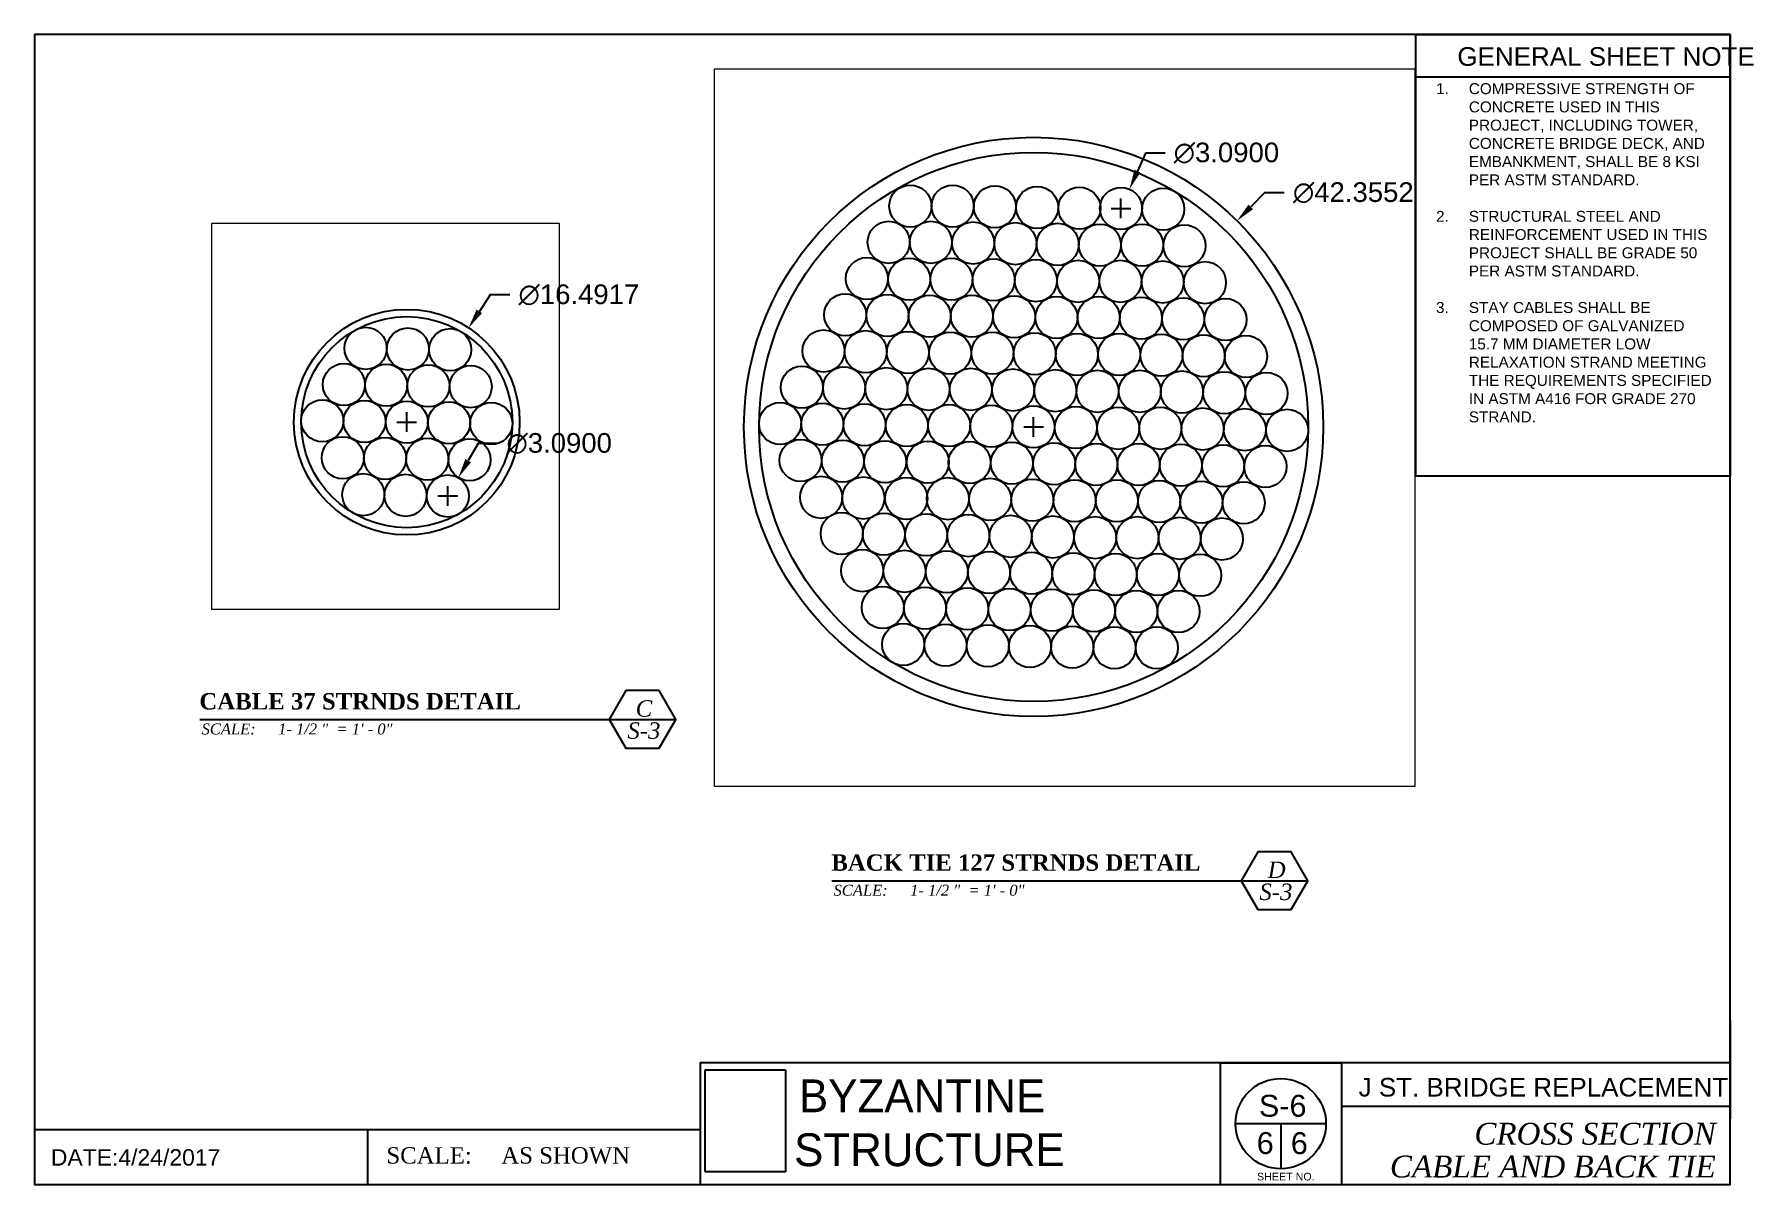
# Paper-space layout 'S-6 Cable Cross Section' of a CAD drawing. Header units: inches. Extents: x 0 to 15.7, y 0 to 10.5.
# The model-space entities are those that its viewports show. They can reach past a viewport. Long polylines and large blocks are cut down to what shows.
import ezdxf
from ezdxf.enums import TextEntityAlignment as Align

# ---------------------------------------------------------------- set-up
doc = ezdxf.new("R2010")
doc.units = ezdxf.units.IN
doc.header["$MEASUREMENT"] = 0
doc.header["$XCLIPFRAME"] = 2
doc.linetypes.add('ACAD_ISO03W100', pattern=[30, 12, -18])
doc.styles.add('Annotative', font='arial.ttf')
doc.styles.add('Bridge 122L', font='times.ttf')
doc.styles.get("Standard").update_dxf_attribs({"font": 'arial.ttf'})
doc.styles.add('style1', font='timesi.ttf')
doc.dimstyles.get("Standard").update_dxf_attribs({"dimtxt": 0.18, "dimasz": 0.18, "dimexe": 0.18, "dimexo": 0.0625, "dimgap": 0.09, "dimtad": 0, "dimtih": 1, "dimtoh": 1, "dimdec": 4, "dimzin": 0, "dimdsep": 46, "dimtxsty": 'Standard', "dimcen": 0.09, "dimadec": 0, "dimazin": 0, "dimtfac": 1, "dimtdec": 4, "dimtofl": 0, "dimtmove": 0, "dimatfit": 3, "dimfxl": 1, "dimtolj": 1, "dimtzin": 0, "dimarcsym": 0})
picture_1 = doc.add_image_def('image1.jpg', size_in_pixel=(215, 288))

# ---------------------------------------------------------------- blocks, each defined once
blk = doc.blocks.new('Sheet Number')
for p, q in [((11.806, 0.557), (10.98, 0.557)), ((11.393, 0.557), (11.393, 0.144))]:
    blk.add_line(p, q)
blk.add_circle((11.393, 0.557), 0.413)
for tag, p in [('S-1', (11.411, 0.721)), ('1', (11.251, 0.38))]:
    blk.add_attdef(tag, text='', height=0.2).set_placement(p, align=Align.MIDDLE)
at = {"style": 'Annotative'}
blk.add_attdef('6', text='', height=0.2, dxfattribs=at).set_placement((11.563, 0.379), align=Align.MIDDLE)
blk = doc.blocks.new('*D13')
at = {"color": 0, "lineweight": -2, "transparency": 16777216}
for p, q in [((4.059, 6.779), (3.969, 6.623)), ((4.239, 6.779), (4.059, 6.779)), ((3.693, 6.3), (3.873, 6.3)), ((3.783, 6.21), (3.783, 6.39))]:
    blk.add_line(p, q, dxfattribs=at)
at = {"color": 0, "transparency": 16777216}
blk.add_solid([(3.943, 6.638), (3.995, 6.608), (3.879, 6.467)], dxfattribs=at)
at = {"layer": 'Defpoints', "color": 0, "transparency": 16777216}
for p in [(3.879, 6.467), (3.686, 6.132)]:
    blk.add_point(p, dxfattribs=at)
at = {"color": 0, "transparency": 16777216, "insert": (4.801, 6.779), "char_height": 0.18, "attachment_point": 5}
blk.add_mtext('\\A1;∅3.0900', dxfattribs=at)
blk = doc.blocks.new('*D14')
at = {"color": 0, "lineweight": -2, "transparency": 16777216}
for p, q in [((4.17, 8.138), (4.071, 7.987)), ((4.35, 8.138), (4.17, 8.138)), ((3.317, 6.975), (3.497, 6.975)), ((3.407, 6.885), (3.407, 7.065))]:
    blk.add_line(p, q, dxfattribs=at)
at = {"color": 0, "transparency": 16777216}
blk.add_solid([(4.046, 8.004), (4.096, 7.971), (3.972, 7.837)], dxfattribs=at)
at = {"layer": 'Defpoints', "color": 0, "transparency": 16777216}
for p in [(3.972, 7.837), (2.842, 6.113)]:
    blk.add_point(p, dxfattribs=at)
at = {"color": 0, "transparency": 16777216, "insert": (4.981, 8.138), "char_height": 0.18, "attachment_point": 5}
blk.add_mtext('\\A1;∅16.4917', dxfattribs=at)
blk = doc.blocks.new('*D15')
at = {"color": 0, "lineweight": -2, "transparency": 16777216}
for p, q in [((10.159, 9.435), (10.087, 9.27)), ((10.339, 9.435), (10.159, 9.435)), ((9.936, 8.839), (9.936, 9.019)), ((9.846, 8.929), (10.026, 8.929))]:
    blk.add_line(p, q, dxfattribs=at)
at = {"color": 0, "transparency": 16777216}
blk.add_solid([(10.059, 9.282), (10.114, 9.258), (10.014, 9.105)], dxfattribs=at)
at = {"layer": 'Defpoints', "color": 0, "transparency": 16777216}
for p in [(10.014, 9.105), (9.859, 8.752)]:
    blk.add_point(p, dxfattribs=at)
at = {"color": 0, "transparency": 16777216, "insert": (10.9, 9.435), "char_height": 0.18, "attachment_point": 5}
blk.add_mtext('\\A1;∅3.0900', dxfattribs=at)
blk = doc.blocks.new('*D16')
at = {"color": 0, "lineweight": -2, "transparency": 16777216}
for p, q in [((11.249, 9.072), (11.123, 8.943)), ((11.429, 9.072), (11.249, 9.072)), ((9.047, 6.931), (9.227, 6.931)), ((9.137, 6.841), (9.137, 7.021))]:
    blk.add_line(p, q, dxfattribs=at)
at = {"color": 0, "transparency": 16777216}
blk.add_solid([(11.102, 8.964), (11.144, 8.922), (10.996, 8.815)], dxfattribs=at)
at = {"layer": 'Defpoints', "color": 0, "transparency": 16777216}
for p in [(10.996, 8.815), (7.278, 5.047)]:
    blk.add_point(p, dxfattribs=at)
at = {"color": 0, "transparency": 16777216, "insert": (12.06, 9.072), "char_height": 0.18, "attachment_point": 5}
blk.add_mtext('\\A1;∅42.3552', dxfattribs=at)

msp = doc.modelspace()

# ---------------------------------------------------------------- linework, layer by layer
for centre, radius in [((94.05, 33.7), 21.18), ((94.05, 33.7), 20.08), ((85.04, 49.85), 1.54), ((88.13, 49.85), 1.54), ((91.22, 49.8), 1.54), ((94.31, 49.75), 1.54), ((97.4, 49.7), 1.54), ((100.44, 49.68), 1.54), ((103.53, 49.63), 1.54), ((83.45, 47.2), 1.54), ((86.54, 47.2), 1.54), ((89.63, 47.15), 1.54), ((92.72, 47.1), 1.54), ((95.81, 47.05), 1.54), ((98.9, 47), 1.54), ((101.99, 47), 1.54), ((105.08, 46.95), 1.54), ((81.86, 44.55), 1.54), ((84.95, 44.5), 1.54), ((88.04, 44.5), 1.54), ((91.13, 44.45), 1.54), ((94.22, 44.4), 1.54), ((97.31, 44.35), 1.54), ((100.4, 44.35), 1.54), ((103.49, 44.3), 1.54), ((106.58, 44.25), 1.54), ((80.27, 41.9), 1.54), ((83.36, 41.85), 1.54), ((86.45, 41.8), 1.54), ((89.54, 41.8), 1.54), ((92.63, 41.75), 1.54), ((95.72, 41.7), 1.54), ((98.81, 41.7), 1.54), ((101.9, 41.65), 1.54), ((104.99, 41.6), 1.54), ((108.08, 41.55), 1.54), ((78.69, 39.25), 1.54), ((81.77, 39.2), 1.54), ((84.86, 39.15), 1.54), ((87.95, 39.1), 1.54), ((91.04, 39.1), 1.54), ((94.13, 39.05), 1.54), ((97.22, 39), 1.54), ((100.31, 39), 1.54), ((103.4, 38.95), 1.54), ((106.49, 38.9), 1.54), ((109.58, 38.85), 1.54), ((77.1, 36.6), 1.54), ((80.19, 36.55), 1.54), ((83.28, 36.5), 1.54), ((86.37, 36.45), 1.54), ((89.46, 36.45), 1.54), ((92.55, 36.4), 1.54), ((95.64, 36.35), 1.54), ((98.72, 36.3), 1.54), ((101.82, 36.3), 1.54), ((104.9, 36.25), 1.54), ((107.99, 36.2), 1.54), ((111.08, 36.15), 1.54), ((75.51, 33.95), 1.54), ((78.6, 33.9), 1.54), ((78.6, 33.9), 1.54), ((81.69, 33.85), 1.54), ((84.78, 33.8), 1.54), ((87.87, 33.8), 1.54), ((90.96, 33.75), 1.54), ((94.05, 33.7), 1.54), ((97.14, 33.65), 1.54), ((100.23, 33.6), 1.54), ((103.32, 33.6), 1.54), ((106.41, 33.55), 1.54), ((109.5, 33.5), 1.54), ((112.59, 33.45), 1.54), ((77.01, 31.25), 1.54), ((80.1, 31.2), 1.54), ((83.19, 31.15), 1.54), ((86.32, 31.12), 1.54), ((89.37, 31.1), 1.54), ((92.46, 31.05), 1.54), ((95.55, 31), 1.54), ((98.64, 30.95), 1.54), ((101.73, 30.95), 1.54), ((104.82, 30.9), 1.54), ((107.91, 30.85), 1.54), ((111, 30.8), 1.54), ((78.51, 28.55), 1.54), ((81.6, 28.5), 1.54), ((84.74, 28.47), 1.54), ((87.78, 28.45), 1.54), ((90.87, 28.4), 1.54), ((93.96, 28.35), 1.54), ((97.05, 28.3), 1.54), ((100.14, 28.3), 1.54), ((103.23, 28.25), 1.54), ((106.32, 28.2), 1.54), ((109.41, 28.15), 1.54), ((80.02, 25.9), 1.54), ((83.1, 25.85), 1.54), ((86.19, 25.8), 1.54), ((89.28, 25.75), 1.54), ((92.37, 25.7), 1.54), ((95.46, 25.65), 1.54), ((98.55, 25.6), 1.54), ((101.64, 25.6), 1.54), ((104.73, 25.55), 1.54), ((107.82, 25.5), 1.54), ((22.22, 17.29), 8.25), ((22.22, 17.29), 7.72), ((19.21, 22.69), 1.54), ((22.3, 22.64), 1.54), ((25.39, 22.59), 1.54), ((81.52, 23.19), 1.54), ((84.61, 23.14), 1.54), ((87.7, 23.1), 1.54), ((90.79, 23.05), 1.54), ((93.88, 23), 1.54), ((96.96, 22.95), 1.54), ((100.05, 22.9), 1.54), ((103.14, 22.9), 1.54), ((106.23, 22.85), 1.54), ((17.62, 20.04), 1.54), ((20.71, 19.99), 1.54), ((23.8, 19.94), 1.54), ((26.89, 19.89), 1.54), ((83.02, 20.49), 1.54), ((86.11, 20.44), 1.54), ((89.2, 20.39), 1.54), ((92.29, 20.34), 1.54), ((95.38, 20.3), 1.54), ((98.47, 20.25), 1.54), ((101.56, 20.2), 1.54), ((104.65, 20.2), 1.54), ((16.04, 17.39), 1.54), ((19.13, 17.34), 1.54), ((84.52, 17.79), 1.54), ((87.61, 17.74), 1.54), ((90.7, 17.69), 1.54), ((93.79, 17.64), 1.54), ((96.88, 17.59), 1.54), ((99.97, 17.54), 1.54), ((103.06, 17.54), 1.54), ((22.22, 17.29), 1.54), ((25.31, 17.24), 1.54), ((28.4, 17.19), 1.54), ((17.54, 14.69), 1.54), ((20.63, 14.64), 1.54), ((23.72, 14.59), 1.54), ((26.81, 14.54), 1.54), ((19.04, 11.99), 1.54), ((22.13, 11.94), 1.54), ((25.22, 11.89), 1.54)]:
    msp.add_circle(centre, radius)

psp = doc.layouts.new('S-6 Cable Cross Section')

# ---------------------------------------------------------------- linework, layer by layer
for p, q in [((12.631238, 10.133255), (15.50445, 10.133255)), ((1.516537, 4.257356), (5.866745, 4.257356)), ((7.29365, 2.782838), (11.643857, 2.782838)), ((15.50445, 0.00425), (15.50445, 1.50425)), ((15.50445, 1.50425), (15.50445, 1.00425)), ((10.841649, 1.11807), (11.951649, 1.11807)), ((15.50445, 1.11807), (11.221948, 1.11807)), ((11.951649, 1.11807), (11.951649, 0.00425)), ((15.50445, 1.00425), (15.50445, 0.60425)), ((15.50445, 0.71807), (11.951649, 0.71807)), ((6.090981, 0.50425), (0.003639, 0.50425)), ((3.04731, 0.50425), (3.04731, 0.00425)), ((0.003639, 0.00425), (6.50445, 0.00425)), ((11.50445, 0.00425), (12.10445, 0.00425))]:
    psp.add_line(p, q)
for points in [[(0.003639, 10.51984), (0.003639, 0.00425), (15.50445, 0.00425), (15.50445, 10.51984)], [(15.50445, 10.51984), (15.50445, 6.481326), (12.631238, 6.481326), (12.631238, 10.51984)], [(5.71438, 3.993452), (5.866745, 4.257356), (5.71438, 4.52126), (5.40965, 4.52126), (5.257285, 4.257356), (5.40965, 3.993452)], [(11.491492, 2.518934), (11.643857, 2.782838), (11.491492, 3.046742), (11.186763, 3.046742), (11.034398, 2.782838), (11.186763, 2.518934)]]:
    psp.add_lwpolyline(points, close=True)
for points in [[(11.221948, 1.11807), (6.090981, 1.11807), (6.090981, 0.00425)], [(10.841649, 1.11807), (10.841649, 0.00425)]]:
    psp.add_lwpolyline(points)

# ---------------------------------------------------------------- block references
psp.add_blockref('Sheet Number', (0.003639, 0.00425)).add_auto_attribs({'6': '6', '1': '6', 'S-1': 'S-6'})

# ---------------------------------------------------------------- texts
for s, width, gutter_width, heights, insert, char_height, attachment_point in [('GENERAL SHEET NOTE', 3.03630889, 1, [0.1738], (15.729372, 10.230441), 0.17, 9), ('\\pi-0.3,l0.4,t0.4;1.^ICOMPRESSIVE STRENGTH OF CONCRETE USED IN THIS PROJECT, INCLUDING TOWER, CONCRETE BRIDGE DECK, AND EMBANKMENT, SHALL BE 8 KSI PER ASTM STANDARD.\\P\\P2.^ISTRUCTURAL STEEL AND REINFORCEMENT USED IN THIS PROJECT SHALL BE GRADE 50 PER ASTM STANDARD.  \\P\\P3.^ISTAY CABLES SHALL BE COMPOSED OF GALVANIZED 15.7 MM DIAMETER LOW RELAXATION STRAND MEETING THE REQUIREMENTS SPECIFIED IN ASTM A416 FOR GRADE 270 STRAND.', 2.6498063, 0.75, [0], (12.716028, 10.073487), 0.1, 1), ('{\\fTimes New Roman|b1|i0|c0|p18;CABLE 37 STRNDS DETAIL \\L              }', 4.15537874, 0.75, [0], (1.511447, 4.497852), 0.15, 1), ('{\\fTimes New Roman|b1|i0|c0|p18;BACK TIE 127 STRNDS DETAIL \\L              }', 4.15537874, 0.75, [0], (7.288559, 3.023334), 0.15, 1), ('J ST. BRIDGE REPLACEMENT', 4.28250164, 1, [0], (15.486609, 0.807191), 0.17, 9), ('SHEET NO.', 0.7348316, 1, [0], (11.179627, 0.112516), 0.07, 1)]:
    psp.add_mtext_dynamic_manual_height_columns(s, width=width, gutter_width=gutter_width, heights=heights, dxfattribs=dict(insert=insert, char_height=char_height, attachment_point=attachment_point))
at = {"linetype": 'ACAD_ISO03W100', "lineweight": 100, "char_height": 0.15, "attachment_point": 1, "style": 'style1'}
for s, insert in [('C', (5.500274, 4.432068)), ('S-3', (5.424289, 4.230561)), ('D', (11.277386, 2.95755)), ('S-3', (11.201401, 2.756043))]:
    psp.add_mtext_dynamic_manual_height_columns(s, width=0.2, gutter_width=1, heights=[0], dxfattribs=dict(at, insert=insert))
at = {"attachment_point": 1, "style": 'Bridge 122L'}
for s, width, insert, char_height in [('\\A1;\\pi-0.3,l0.4,t0.8;{\\fTimes New Roman|b0|i1|c0|p18;SCALE:^I1- 1/2 "  = 1\' - 0"}', 2.83996989, (1.431732, 4.219826), 0.1), ('\\A1;\\pi-0.3,l0.4,t0.8;{\\fTimes New Roman|b0|i1|c0|p18;SCALE:^I1- 1/2 "  = 1\' - 0"}', 2.83996989, (7.208844, 2.745308), 0.1), ('\\pi-0.45,l0.6,t1.2;SCALE:^IAS SHOWN ', 3.61062267, (3.071486, 0.346362), 0.15)]:
    psp.add_mtext_dynamic_manual_height_columns(s, width=width, gutter_width=0.75, heights=[0], dxfattribs=dict(at, insert=insert, char_height=char_height))
at = {"char_height": 0.3, "attachment_point": 1}
for s, insert, width in [('{\\fHarrington|b0|i0|c0|p82;BYZANTINE}', (6.992494, 0.965836), 2.78809292), ('{\\fBankGothic Lt BT|b0|i0|c0|p34;STRUCTURE}', (6.94807, 0.473165), 2.070423)]:
    psp.add_mtext(s, dxfattribs=dict(at, insert=insert, width=width))
at = {"insert": (15.373448, 0.066588), "char_height": 0.2, "attachment_point": 9, "line_spacing_factor": 0.9}
psp.add_mtext_dynamic_manual_height_columns('{\\fTimes New Roman|b0|i1|c0|p18;CROSS SECTION \\PCABLE AND BACK TIE}', width=2.96908231, gutter_width=1, heights=[0], dxfattribs=at)
psp.add_attdef('DATE:4/24/2017', (0.154399, 0.178218), '', height=0.15)

# ---------------------------------------------------------------- dimensions: what is measured, and where the dimension line sits
for p1, p2, picture, middle in [((9.85868, 8.751724), (10.014164, 9.105297), '*D15', (10.900323, 9.434841)), ((7.277684, 5.046814), (10.996484, 8.815268), '*D16', (12.059901, 9.071509)), ((2.842288, 6.112699), (3.972201, 7.836921), '*D14', (4.980995, 8.138027)), ((3.686038, 6.132475), (3.879326, 6.466883), '*D13', (4.80072, 6.778564))]:
    dim = psp.add_diameter_dim_2p(p1=p1, p2=p2, dimstyle='Standard', override={"dimlfac": -8})
    dim.commit()
    dim.dimension.update_dxf_attribs({"geometry": picture, "text_midpoint": middle})

# ---------------------------------------------------------------- pictures from other files: only their frames are drawn
image = psp.add_image(picture_1, insert=(6.13328, 0.079064), size_in_units=(0.746528, 1))
image.set_boundary_path([(-0.1365, 7.2037), (211.35897, 275.76953)])
image.dxf.flags = 15

# ---------------------------------------------------------------- viewports
at = {"layer": 'Defpoints'}
psp.add_viewport(center=(9.421499, 6.924452), size=(6.405742, 6.5535232), view_center_point=(96.322816, 33.645606), view_height=52.4281857, status=3, dxfattribs=at)
psp.add_viewport(center=(3.213189, 7.028611), size=(3.182862, 3.5255555), view_center_point=(20.663379, 17.72212), view_height=28.2044439, dxfattribs=at)

doc.saveas('drawing.dxf')
